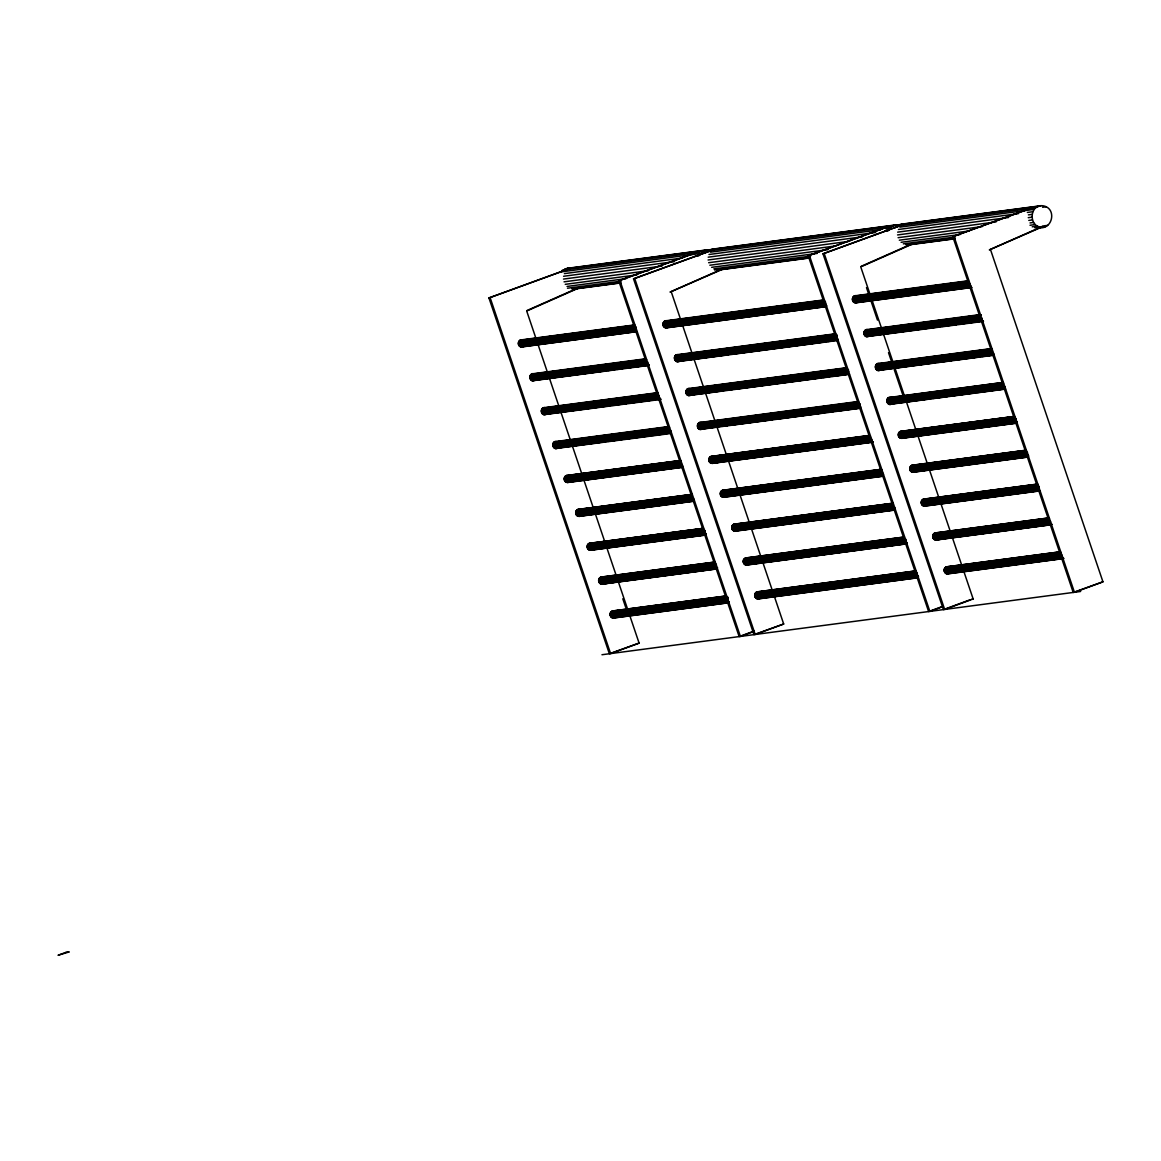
<?xml version="1.0" encoding="UTF-8"?>
<svg xmlns="http://www.w3.org/2000/svg" width="1161" height="1161" viewBox="0 0 1161 1161"><rect width="100%" height="100%" fill="white"/><g stroke="black" fill="none" stroke-linecap="round" stroke-linejoin="round"><path stroke-width="1.5" d="M521.028 346.892L637.099 331.567L521.913 346.95C516.384 347.313 517.908 337.691 523.06 340.158M535.018 380.242C528.095 383.972 528.748 369.967 535.265 374.568M600.063 407.047L546.497 414.129C540.431 417.757 539.415 405.247 545.989 407.932L549.559 407.467M558.615 447.391C552.883 452.892 550.038 439.148 557.454 441.819L562.824 441.107M682.058 467.39L567.787 482.497C562.911 482.889 563.187 474.443 568.092 475.4L680.578 460.54M693.538 501.276L579.266 516.384C574.376 516.776 574.666 508.329 579.557 509.287M705.003 535.163L590.731 550.27C585.841 550.662 586.131 542.202 591.036 543.174L703.522 528.313L589.295 543.304M717.338 568.861L602.196 584.157C597.871 584.534 597.262 577.293 601.63 577.002L714.117 562.142M728.803 602.748L613.676 618.044C609.336 618.421 608.727 611.179 613.095 610.889L725.581 596.028M665.63 327.794L826.545 306.533L666.501 327.852C660.972 328.215 662.51 318.593 667.648 321.06L673.017 320.349M680.259 360.52C675.325 365.686 671.29 353.815 678.285 354.642M690.302 395.437C684.322 397.323 684.772 386.221 690.592 388.819M702.55 428.902C695.628 432.647 696.281 418.628 702.797 423.228M873.304 442.123L712.39 463.384C707.499 463.79 707.789 455.33 712.694 456.302L868.239 435.738M882.984 476.242L723.854 497.271C718.964 497.677 719.254 489.216 724.159 490.189L881.489 469.392M894.449 510.129L735.319 531.158C730.443 531.549 730.719 523.103 735.624 524.075L892.969 503.279M906.785 543.827L746.799 565.044C742.474 565.422 741.864 558.18 746.218 557.89L903.548 537.108M918.249 577.714L758.264 598.931C753.939 599.308 753.329 592.066 757.683 591.776L915.028 570.994M972.033 287.478L855.976 302.818C850.447 303.181 851.971 293.559 857.108 296.026M869.081 336.095C862.159 339.839 862.797 325.82 869.328 330.421M925.186 364.09L880.546 369.982C874.48 373.61 873.478 361.1 880.053 363.785L883.623 363.32M892.664 403.244C886.946 408.745 884.101 395.001 891.517 397.672L896.872 396.975M1016.122 423.257L901.85 438.35C896.96 438.756 897.25 430.296 902.155 431.268L1014.641 416.393L900.414 431.384M1027.601 457.144L913.315 472.237C907.786 472.6 909.324 462.978 914.462 465.445M1039.066 491.03L924.795 506.123C919.904 506.515 920.194 498.069 925.085 499.027L1037.586 484.166M1051.387 524.728L936.259 540.01C931.935 540.387 931.325 533.146 935.679 532.855L1048.165 517.995M1063.781 558.557L947.724 573.897C943.4 574.274 942.79 567.032 947.158 566.742L1059.645 551.881M1042.752 227.179C1028.095 228.369 1028.951 203.001 1043.666 205.903C1056.96 208.748 1052.606 229.863 1039.182 227.643M698.864 251.458L709.603 250.05L704.393 250.428L698.675 255.87L695.105 256.349M893.694 225.713L899.064 225.002C894.594 224.088 889.965 226.714 888.15 230.836L884.566 231.315M706.962 249.876L567.308 268.322L560.444 271.993L700.098 253.533M705.032 252.88L711.896 249.223L896.437 224.828M668.794 326.633L666.501 327.852M567.787 482.497L570.08 481.278M691.738 394.392L691.085 395.016L723.274 390.764M581.545 515.165L580.906 515.774L613.037 511.537M894.507 227.846L901.371 224.189L1041.025 205.729M726.147 496.052L723.854 497.271M615.954 616.81L613.676 618.044M735.319 531.158L737.612 529.938M749.077 563.825L748.439 564.449L762.733 562.548M901.85 438.35L904.143 437.131M950.017 572.678L947.724 573.897M523.553 346.355L521.913 346.95M592.371 549.661L590.731 550.27M926.434 505.528L924.795 506.123M759.904 598.321L758.264 598.931M527.109 310.466L576.567 288.61M577.801 288.436L526.702 311.032L535.961 338.417M719.515 270.223L670.057 292.093L722.389 269.337M861.172 266.333L910.616 244.463M911.849 244.303L860.751 266.899L870.024 294.284M1040.416 227.309L989.317 249.905L1041.649 227.15M488.941 297.956L570.907 268.118L488.941 297.956L609.365 653.745L639.101 643.107L629.247 614.009M618.726 280.802L700.707 250.965L618.726 280.802L739.165 636.591L754.244 631.047M633.529 278.843L715.51 249.005L633.529 278.843L753.968 634.646L783.69 624.008L774.431 596.609M808.201 255.768L890.168 225.931L808.201 255.768L928.626 611.557L942.035 606.637M823.004 253.809L904.97 223.971L823.004 253.809L943.429 609.612L970.248 599.744M952.789 236.655L1034.77 206.818L952.789 236.655L1073.214 592.458L1102.95 581.821L990.551 249.746M639.101 643.107L610.599 653.585L490.174 297.796M753.808 631.511L740.399 636.431L619.959 280.643M783.69 624.008L755.201 634.472L634.762 278.684M943.269 606.463L929.859 611.397L809.435 255.609M963.311 569.862L973.165 598.974L944.662 609.438L824.237 253.649M1102.95 581.821L1074.447 592.299L954.023 236.496M855.976 302.818L856.833 302.629M712.39 463.384L722.969 461.599M579.266 516.384L580.123 516.195M913.315 472.237L914.186 472.048M602.196 584.157L621.701 581.197M746.799 565.044L747.655 564.856M936.259 540.01L946.825 538.225M564.725 268.888L704.393 250.428M709.327 249.775L893.854 225.394M898.788 224.741L1038.456 206.281M573.519 268.031L567.308 268.322M577.104 267.552L582.474 266.841M586.058 266.362L589.643 265.898M595.012 265.187L616.491 262.342M620.076 261.878L634.399 259.977M637.984 259.513L643.354 258.801M646.938 258.322L652.308 257.611M655.892 257.147L661.262 256.436M664.832 255.957L670.216 255.246M673.786 254.781L679.156 254.07M682.741 253.591L688.11 252.88M691.695 252.416L695.279 251.937M718.122 248.918L739.615 246.074M743.2 245.61L748.569 244.898M752.154 244.42L757.538 243.708M761.123 243.229L766.492 242.533M770.077 242.054L775.446 241.343M779.031 240.864L784.401 240.153M787.985 239.688L791.57 239.21M796.954 238.498L802.324 237.787M805.908 237.323L818.447 235.654M822.032 235.19L836.355 233.288M839.94 232.824L845.324 232.113M848.909 231.634L854.278 230.923M857.863 230.459L863.233 229.747M866.817 229.268L872.187 228.557M875.771 228.078L881.155 227.382M884.74 226.903L890.11 226.192M907.583 223.884L901.371 224.189M911.167 223.405L914.752 222.941M920.122 222.23L941.6 219.385M945.185 218.921L950.554 218.21M954.139 217.731L959.508 217.02M963.093 216.541L968.463 215.844M972.047 215.365L977.417 214.654M980.987 214.175L986.371 213.479M989.941 213L995.311 212.289M998.895 211.81L1004.265 211.113M1007.85 210.634L1013.219 209.923M1016.804 209.444L1020.388 208.98M1023.973 208.501L1038.297 206.614M562.388 270.136L702.057 251.676M706.991 251.023L891.517 226.642M896.452 225.989L1036.105 207.529M1042.593 207.268L1046.177 206.789M710.416 252.169L880.604 229.689M885.988 228.978L889.573 228.499M899.877 227.135L1034.161 209.386M564.391 273.619L682.566 258.003M708.994 254.506L875.612 232.49M898.454 229.472L1018.415 213.624M1027.369 212.448L1032.739 211.737M563.593 276.274L674.614 261.617M708.195 257.176L862.275 236.815M897.656 232.142L1008.662 217.47M1028.37 214.872L1031.94 214.393M563.477 279.075L661.959 266.072M708.079 259.977L849.605 241.27M897.54 234.943L996.022 221.925M1028.24 217.673L1031.824 217.194M564.043 281.833L648.201 270.716M708.645 262.72L835.847 245.914M898.106 237.686L982.264 226.569M1028.806 220.416L1032.39 219.937M565.262 284.343L636.881 274.881M709.85 265.23L828.098 249.615M899.325 240.196L969.145 230.966M1030.025 222.927L1033.609 222.448M567.032 286.448L626.127 278.64M711.635 267.335L817.344 253.374M901.096 242.301L960.191 234.493M1030.01 225.263L1035.38 224.552M567.468 288.233L621.179 281.136M713.855 268.888L810.596 256.102M903.316 243.854L955.242 236.989M1032.231 226.816L1037.615 226.105M1042.302 226.076L1047.672 225.365M571.778 288.886L620.119 282.5M714.581 270.02L809.536 257.466M905.827 244.739L954.182 238.353M1034.756 227.716L1040.125 227.005M573.403 288.973L619.959 282.82M719.791 269.628L809.362 257.8M909.252 244.594L954.023 238.687M1038.166 227.556L1045.335 226.613M574.405 289.06L620.961 282.907M717.208 270.194L810.378 257.887M908.468 244.913L955.024 238.774M520.476 339.999L634.748 324.891M665.079 320.886L824.194 299.857M854.54 295.852L967.882 280.802M519.693 340.405L633.964 325.312M664.295 321.307L823.41 300.278M853.756 296.273L968.027 281.165M526.63 339.694L531.985 338.983M535.555 338.504L540.91 337.807M544.48 337.329L549.835 336.617M553.405 336.153L558.76 335.442M562.33 334.978L567.685 334.266M571.256 333.787L576.625 333.091M580.195 332.612L583.765 332.133M589.12 331.436L594.476 330.725M598.046 330.246L603.401 329.55M606.971 329.071L610.541 328.607M615.896 327.895L621.251 327.184M624.821 326.72L628.391 326.241M676.587 319.87L681.957 319.159M685.527 318.694L690.897 317.983M694.467 317.519L699.836 316.808M703.406 316.329L706.976 315.865M712.346 315.153L717.716 314.442M721.286 313.963L724.856 313.499M730.225 312.788L733.796 312.309M737.38 311.845L742.735 311.133M746.32 310.655L751.675 309.958M755.26 309.479L760.615 308.768M764.199 308.304L769.554 307.592M773.139 307.114L778.494 306.402M782.079 305.938L787.434 305.227M791.018 304.748L796.373 304.051M799.958 303.572L805.313 302.861M808.898 302.397L812.468 301.918M817.837 301.207L823.193 300.496M860.678 295.547L866.033 294.836M869.618 294.372L874.973 293.66M878.543 293.196L883.898 292.485M887.468 292.006L892.824 291.295M896.394 290.83L901.749 290.119M905.319 289.655L908.889 289.176M914.244 288.465L919.599 287.768M923.184 287.289L928.539 286.578M932.109 286.114L935.679 285.635M941.034 284.924L946.389 284.227M949.959 283.748L953.529 283.284M957.099 282.805L962.454 282.094M519.054 341.029L635.111 325.69M663.642 321.916L824.557 300.655M853.103 296.882L969.174 281.557M518.575 341.813L634.632 326.473M663.163 322.7L824.078 301.439M852.638 297.666L968.695 282.326M518.314 342.698L636.155 327.126M662.902 323.585L825.602 302.092M852.363 298.551L968.434 283.211M518.27 343.627L636.112 328.055M662.858 324.529L825.558 303.021M852.334 299.48L970.175 283.908M518.459 344.541L636.301 328.969M663.047 325.443L825.747 303.935M852.522 300.409L970.364 284.837M518.865 345.383L634.922 330.043M663.453 326.27L824.368 305.009M852.929 301.236L970.77 285.664M519.46 346.08L635.517 330.754M664.048 326.981L826.748 305.474M853.509 301.947L969.58 286.607M584.912 337.706L588.482 337.241M602.762 335.355L606.332 334.876M611.687 334.179L615.257 333.7M620.613 332.989L624.197 332.525M681.318 324.978L684.888 324.499M699.198 322.613L702.768 322.134M708.137 321.423L711.708 320.958M726.002 319.072L729.587 318.593M804.675 308.666L808.259 308.202M813.614 307.491L817.199 307.012M822.554 306.315L826.139 305.836M883.26 298.29L886.83 297.811M910.035 294.749L913.605 294.284M927.9 292.383L931.47 291.919M936.825 291.208L940.395 290.743M945.751 290.032L949.321 289.553M520.201 346.602L636.257 331.262M664.789 327.489L825.703 306.228M854.264 302.455L970.32 287.115M855.091 302.76L971.147 287.42M531.941 373.871L645.298 358.822M676.544 354.773L835.673 333.744M866.004 329.739L979.347 314.689M531.172 374.292L645.443 359.199M675.76 355.193L834.89 334.165M865.221 330.159L981.292 314.82M539.88 373.334L545.235 372.637M548.805 372.159L554.16 371.447M557.73 370.983L563.085 370.272M566.655 369.808L572.025 369.096M575.595 368.618L580.95 367.906M584.52 367.442L589.875 366.731M593.445 366.266L598.8 365.555M602.37 365.076L605.94 364.612M611.296 363.901L616.651 363.19M620.221 362.725L623.805 362.247M629.16 361.55L632.73 361.071M636.301 360.592L643.441 359.649M680.912 354.7L686.267 353.989M689.852 353.524L695.207 352.813M698.791 352.349L704.146 351.638M707.717 351.159L713.086 350.448M716.656 349.983L722.026 349.272M725.596 348.793L729.181 348.329M734.536 347.618L738.12 347.139M741.69 346.675L747.06 345.963M750.63 345.485L756 344.788M759.57 344.309L764.939 343.598M768.509 343.134L773.879 342.422M777.449 341.944L782.819 341.232M786.389 340.768L791.758 340.057M795.329 339.578L800.698 338.881M804.268 338.402L807.853 337.924M813.208 337.227L818.578 336.516M822.148 336.037L825.732 335.573M831.087 334.861L834.672 334.383M873.943 329.202L879.298 328.49M882.868 328.012L888.223 327.315M891.793 326.836L897.148 326.125M900.718 325.661L906.073 324.949M909.643 324.485L914.999 323.774M918.583 323.295L923.938 322.598M927.508 322.119L931.078 321.641M936.434 320.944L941.789 320.233M945.359 319.754L948.929 319.29M954.284 318.578L957.854 318.114M961.424 317.635L975.719 315.748M530.519 374.916L646.575 359.576M675.107 355.803L836.022 334.542M864.582 330.769L980.639 315.429M530.04 375.7L646.096 360.36M674.643 356.587L837.342 335.094M864.103 331.553L980.16 316.213M529.779 376.585L645.835 361.245M674.367 357.472L837.081 335.979M863.842 332.438L979.899 317.098M529.735 377.514L647.577 361.942M674.338 358.401L837.037 336.908M863.799 333.367L981.64 317.795M529.924 378.428L647.765 362.856M674.526 359.329L837.226 337.822M863.987 334.281L981.829 318.724M530.33 379.27L646.387 363.93M674.933 360.157L835.833 338.896M864.394 335.123L982.235 319.551M530.925 379.966L648.767 364.394M675.513 360.868L838.227 339.36M864.989 335.819L981.045 320.494M580.311 373.726L583.881 373.247M598.162 371.36L601.732 370.896M607.087 370.185L610.657 369.706M624.952 367.819L628.522 367.355M703.508 357.443L707.078 356.964M721.387 355.077L724.957 354.613M730.327 353.902L733.897 353.423M800.06 344.686L803.63 344.207M808.999 343.496L812.569 343.032M826.879 341.145L830.449 340.666M905.435 330.754L909.005 330.29M923.3 328.403L926.87 327.924M932.225 327.213L935.795 326.749M950.075 324.862L953.645 324.383M531.665 380.489L647.722 365.149M676.268 361.376L837.168 340.115M865.729 336.342L981.785 321.002M536.803 379.995L595.724 372.217M599.294 371.738L604.663 371.041M608.233 370.562L613.588 369.851M617.159 369.387L622.514 368.676M626.084 368.211L631.439 367.5M635.009 367.021L649.289 365.134M679.62 361.129L710.01 357.109M713.594 356.645L727.889 354.758M731.459 354.279L754.708 351.202M758.278 350.738L815.501 343.177M819.071 342.698L824.441 342.002M828.011 341.523L833.38 340.812M870.866 335.863L920.862 329.26M924.432 328.781L929.787 328.07M933.357 327.605L938.712 326.894M942.282 326.43L956.577 324.529M960.147 324.064L983.352 321.002M532.507 380.779L648.564 365.454M677.095 361.681L838.01 340.42M866.57 336.646L983.498 321.365M543.421 407.758L657.692 392.665M688.009 388.659L847.138 367.631M877.484 363.625L991.755 348.518M542.637 408.179L656.908 393.086M687.225 389.08L846.354 368.052M876.7 364.032L990.972 348.939M553.129 406.989L558.485 406.277M562.055 405.813L567.424 405.102M570.994 404.623L576.349 403.926M579.919 403.447L585.275 402.736M588.845 402.272L594.2 401.561M597.77 401.096L601.34 400.618M606.695 399.906L612.05 399.21M615.62 398.731L620.99 398.02M624.56 397.555L628.13 397.077M633.485 396.365L645.98 394.725M649.55 394.247L654.906 393.535M694.162 388.355L699.532 387.643M703.102 387.179L708.471 386.468M712.041 385.989L717.411 385.278M720.981 384.813L724.551 384.335M729.921 383.623L733.491 383.159M738.86 382.448L751.37 380.793M754.955 380.315L760.31 379.618M763.894 379.139L769.25 378.428M772.834 377.964L778.189 377.252M781.774 376.774L787.129 376.062M790.714 375.598L796.069 374.887M799.653 374.408L803.223 373.944M808.593 373.232L813.948 372.521M817.533 372.057L822.888 371.346M826.472 370.867L830.042 370.403M835.412 369.691L840.767 368.98M887.193 362.842L892.548 362.145M896.118 361.666L901.473 360.955M905.043 360.49L910.413 359.779M913.983 359.3L919.338 358.604M922.908 358.125L926.478 357.661M931.833 356.949L937.188 356.238M940.758 355.774L946.113 355.063M949.683 354.584L953.254 354.12M958.609 353.408L962.179 352.944M965.763 352.465L971.118 351.754M974.689 351.29L980.044 350.578M983.614 350.1L988.969 349.403M541.984 408.803L658.04 393.463M686.586 389.69L847.501 368.429M876.047 364.656L992.104 349.316M541.519 409.572L657.576 394.247M686.107 390.473L847.022 369.213M875.568 365.439L991.639 350.1M541.244 410.472L657.3 395.132M685.846 391.359L848.546 369.866M875.307 366.325L991.363 350.985M541.215 411.4L659.056 395.828M685.803 392.287L848.502 370.794M875.263 367.253L991.334 351.928M541.403 412.315L659.245 396.743M685.991 393.202L848.691 371.709M875.452 368.168L993.308 352.596M541.795 413.156L659.651 397.584M686.398 394.043L847.312 372.783M875.858 369.009L993.7 353.437M542.39 413.853L658.461 398.513M686.993 394.74L847.907 373.479M876.453 369.706L992.51 354.381M575.711 409.731L579.281 409.252M602.486 406.19L606.057 405.711M620.351 403.825L623.921 403.36M629.277 402.649L632.847 402.185M698.893 393.448L702.463 392.984M716.772 391.083L720.342 390.618M725.712 389.907L729.282 389.443M734.652 388.732L738.222 388.253M804.37 379.516L807.954 379.037M822.249 377.151L825.834 376.672M831.189 375.975L834.774 375.496M840.129 374.785L843.713 374.321M900.834 366.76L904.419 366.296M927.624 363.233L931.195 362.754M945.475 360.868L949.045 360.403M954.4 359.692L957.985 359.213M543.13 414.375L659.201 399.036M687.733 395.262L848.647 374.002M877.194 370.228L993.25 354.889M603.633 406.568L608.988 405.871M612.558 405.392L626.838 403.506M630.408 403.041L653.628 399.964M657.199 399.5L660.769 399.021M726.844 390.285L732.214 389.588M735.784 389.109L750.093 387.223M753.663 386.744L819.811 378.007M823.396 377.528L828.751 376.832M832.335 376.353L846.63 374.466M928.756 363.611L934.112 362.9M937.682 362.435L951.976 360.549M955.547 360.07L978.752 357.007M982.322 356.529L993.032 355.121M543.972 414.666L660.914 399.384M688.575 395.567L849.475 374.292M878.035 370.533L994.092 355.193M554.885 441.644L668.228 426.595M699.488 422.546L857.674 401.561M888.949 397.512L1003.22 382.404M554.102 442.065L668.373 426.958M698.704 422.952L857.819 401.938M888.165 397.918L1003.177 382.52M566.394 440.643L571.749 439.932M575.319 439.453L580.674 438.756M584.244 438.277L589.599 437.566M593.169 437.102L598.525 436.391M602.095 435.912L607.45 435.215M611.02 434.736L616.389 434.025M619.959 433.561L623.53 433.082M628.885 432.385L632.455 431.907M637.81 431.195L641.38 430.731M644.95 430.252L650.305 429.555M653.875 429.077L659.23 428.365M662.8 427.901L668.17 427.19M707.426 422.009L712.781 421.298M716.366 420.819L721.721 420.108M725.306 419.643L728.876 419.165M734.245 418.453L739.601 417.757M743.185 417.278L746.755 416.799M750.325 416.335L755.695 415.623M759.265 415.145L764.635 414.448M768.205 413.969L773.574 413.258M777.144 412.794L782.514 412.082M786.084 411.604L791.454 410.892M795.024 410.428L800.393 409.717M803.963 409.238L809.333 408.541M812.903 408.062L818.273 407.351M821.843 406.887L825.427 406.408M830.783 405.697L836.152 404.986M839.722 404.521L843.307 404.043M848.662 403.331L852.247 402.867M900.443 396.496L905.812 395.785M909.382 395.32L914.737 394.609M918.307 394.13L923.663 393.434M927.233 392.955L932.588 392.244M936.158 391.779L941.513 391.068M945.083 390.604L948.653 390.125M954.008 389.414L957.578 388.95M962.948 388.238L966.518 387.759M970.088 387.295L975.443 386.584M979.013 386.12L984.368 385.408M987.938 384.93L993.294 384.233M996.864 383.754L1002.219 383.043M553.463 442.689L669.52 427.35M698.051 423.576L858.966 402.316M887.512 398.542L1003.568 383.203M552.984 443.458L669.041 428.133M697.572 424.36L858.487 403.099M887.048 399.326L1003.104 383.986M552.723 444.344L668.78 429.019M697.311 425.245L860.011 403.738M886.772 400.211L1002.843 384.871M552.68 445.287L668.736 429.947M697.268 426.174L859.967 404.681M886.743 401.14L1002.799 385.8M552.868 446.201L670.71 430.629M697.456 427.088L860.156 405.595M886.931 402.054L1004.773 386.482M553.275 447.043L671.116 431.471M697.863 427.93L860.562 406.437M887.338 402.896L1005.179 387.324M553.87 447.74L669.926 432.4M698.458 428.627L859.372 407.366M887.918 403.593L1003.989 388.267M597.886 442.196L601.456 441.731M615.751 439.845L619.321 439.366M624.676 438.655L628.246 438.19M633.601 437.479L637.171 437.015M721.083 425.927L724.653 425.448M730.022 424.737L733.592 424.273M738.962 423.562L742.532 423.083M799.755 415.522L803.325 415.058M817.634 413.156L821.204 412.692M826.574 411.981L830.144 411.502M844.453 409.615L848.023 409.151M923.024 399.239L926.594 398.76M940.874 396.873L944.444 396.409M949.8 395.698L953.384 395.219M958.739 394.522L962.309 394.043M554.61 448.262L668.881 433.155M699.198 429.149L860.112 407.888M888.658 404.115L1004.729 388.775M557.962 448.015L604.388 441.877M607.958 441.398L622.238 439.511M625.808 439.047L631.163 438.336M634.733 437.857L649.028 435.97M652.598 435.506L666.878 433.619M704.35 428.67L718.644 426.769M722.229 426.305L727.584 425.594M731.169 425.129L745.464 423.228M749.048 422.764L772.283 419.687M775.867 419.223L824.136 412.837M827.706 412.358L833.076 411.662M836.646 411.183L850.955 409.296M854.525 408.817L859.895 408.106M892.025 403.868L929.511 398.905M933.081 398.441L947.376 396.554M950.946 396.075L956.301 395.379M959.871 394.9L974.152 393.013M977.722 392.549L1004.512 389.008M555.437 448.552L670.594 433.517M700.039 429.439L860.954 408.179M889.5 404.405L1005.557 389.08M566.35 475.531L680.636 460.438M710.953 456.433L869.139 435.448M565.581 475.952L679.853 460.844M710.169 456.839L869.299 435.81M899.63 431.805L1013.916 416.712M564.928 476.576L680.985 461.236M709.516 457.463L870.431 436.202M898.991 432.429L1013.263 417.321M564.449 477.345L680.506 462.02M709.052 458.247L869.966 436.986M898.512 433.213L1014.569 417.873M564.188 478.23L680.244 462.905M708.776 459.132L869.691 437.871M898.251 434.098L1016.093 418.526M564.144 479.174L680.201 463.834M708.747 460.061L871.447 438.568M898.208 435.027L1016.049 419.455M564.333 480.088L682.175 464.516M708.936 460.975L871.635 439.482M898.396 435.941L1014.453 420.601M564.739 480.93L682.581 465.358M709.342 461.817L872.042 440.324M898.803 436.783L1016.644 421.211M565.334 481.626L681.391 466.287M709.922 462.513L870.837 441.253M899.398 437.479L1017.239 421.907M593.286 478.201L596.856 477.737M620.076 474.675L623.646 474.196M629.001 473.485L632.571 473.02M637.926 472.309L641.496 471.83M716.468 461.933L720.038 461.454M725.407 460.757L728.977 460.278M734.347 459.567L737.917 459.103M743.287 458.392L746.857 457.913M795.125 451.542L798.71 451.063M821.944 447.986L825.529 447.522M839.824 445.635L843.408 445.156M848.764 444.445L852.348 443.981M918.424 435.244L921.994 434.78M927.349 434.069L930.919 433.59M945.199 431.703L948.784 431.239M954.139 430.528L957.709 430.049M963.064 429.352L966.634 428.873M566.075 482.134L682.131 466.809M710.663 463.036L871.577 441.775M900.138 438.002L1016.194 422.662M569.427 481.888L608.712 476.707M612.282 476.228L617.637 475.517M621.208 475.052L626.563 474.341M630.133 473.877L644.428 471.99M647.998 471.511L671.203 468.449M674.773 467.97L680.128 467.259M726.539 461.135L740.849 459.248M744.419 458.769L749.788 458.058M753.358 457.594L828.446 447.667M832.031 447.188L846.325 445.302M849.91 444.837L873.145 441.76M903.49 437.755L933.85 433.735M937.42 433.271L942.776 432.56M946.346 432.095L951.701 431.384M955.271 430.905L969.551 429.019M973.121 428.554L996.341 425.477M999.911 425.013L1014.192 423.126M566.916 482.439L682.973 467.099M711.504 463.326L872.419 442.065M900.98 438.292L1017.036 422.967M577.83 509.418L692.101 494.325M722.418 490.305L880.618 469.334M911.878 465.271L1026.164 450.178M581.342 509.055L692.043 494.426M915.405 464.908L1026.106 450.279M577.046 509.839L691.317 494.731M721.634 490.726L880.764 469.697M911.109 465.692L1025.381 450.599M576.393 510.448L690.664 495.355M720.996 491.35L881.91 470.089M910.456 466.316L1026.513 450.976M575.929 511.232L691.985 495.892M720.517 492.133L881.431 470.858M909.977 467.085L1026.048 451.76M575.653 512.117L691.709 496.792M720.255 493.019L881.17 471.758M909.716 467.985L1027.558 452.413M575.624 513.06L691.68 497.721M720.212 493.947L881.126 472.687M909.673 468.913L1027.514 453.341M575.812 513.975L691.869 498.635M720.4 494.862L883.1 473.369M909.861 469.828L1027.717 454.256M576.204 514.802L694.06 499.23M720.807 495.703L883.506 474.196M910.268 470.669L1028.109 455.097M576.799 515.513L692.856 500.173M721.402 496.4L882.316 475.139M910.863 471.366L1028.704 455.794M597.625 513.031L601.195 512.567M615.475 510.68L619.045 510.201M624.4 509.49L627.97 509.026M633.325 508.315L636.896 507.85M642.251 507.139L645.821 506.66M738.657 494.397L742.242 493.933M747.597 493.222L751.182 492.743M817.329 484.006L820.9 483.527M835.209 481.641L838.779 481.176M844.149 480.465L847.719 479.986M853.088 479.275L856.658 478.811M922.748 470.074L926.318 469.595M940.613 467.709L944.183 467.244M949.538 466.533L953.108 466.069M958.464 465.358L962.034 464.879M967.389 464.182L970.959 463.703M1019.169 457.332L1022.739 456.868M577.539 516.021L693.596 500.696M722.142 496.923L883.057 475.662M911.603 471.888L1027.659 456.549M616.607 511.058L621.962 510.347M625.532 509.882L639.827 507.996M643.397 507.517L648.752 506.82M652.322 506.341L666.603 504.454M670.173 503.976L693.393 500.913M730.864 495.965L736.219 495.254M739.804 494.789L745.159 494.078M748.743 493.599L841.71 481.322M845.281 480.843L850.65 480.132M854.22 479.667L868.53 477.766M872.1 477.302L882.824 475.879M914.955 471.642L938.175 468.565M941.745 468.101L947.1 467.39M950.67 466.925L964.951 465.024M968.521 464.56L973.876 463.849M977.446 463.384L1027.441 456.766M578.381 516.326L694.438 500.986M722.984 497.213L882.099 476.184M912.444 472.179L1028.501 456.839M733.883 524.191L893.012 503.177M923.358 499.157L1037.629 484.064M588.511 543.725L702.782 528.618M733.113 524.612L892.228 503.584M922.574 499.578L1036.846 484.485M597.233 542.767L602.588 542.056M606.158 541.592L611.513 540.881M615.083 540.402L618.653 539.938M624.008 539.226L629.364 538.515M632.934 538.051L636.504 537.572M641.859 536.861L645.429 536.397M650.799 535.685L663.294 534.031M666.864 533.567L672.219 532.855M675.789 532.391L681.144 531.68M684.714 531.201L690.069 530.49M693.639 530.026L698.995 529.314M738.251 524.133L741.835 523.655M747.191 522.943L752.56 522.247M756.13 521.768L759.7 521.289M763.285 520.825L768.64 520.113M772.225 519.635L777.58 518.938M781.164 518.459L786.519 517.748M790.104 517.284L795.459 516.572M799.044 516.094L804.399 515.382M807.983 514.918L813.339 514.207M816.923 513.742L822.278 513.031M825.863 512.552L831.218 511.841M834.803 511.377L838.373 510.898M843.742 510.187L847.312 509.723M852.682 509.011L858.037 508.3M861.622 507.836L865.192 507.357M868.776 506.878L874.131 506.181M877.716 505.703L883.071 504.991M886.656 504.527L892.011 503.816M931.282 498.62L936.637 497.909M940.207 497.445L943.791 496.966M949.147 496.269L954.502 495.558M958.072 495.079L961.642 494.615M966.997 493.904L970.567 493.44M974.137 492.961L988.417 491.074M991.987 490.595L997.357 489.898M1000.927 489.42L1006.282 488.708M1009.852 488.244L1015.207 487.533M1018.777 487.069L1024.133 486.357M1027.703 485.878L1033.058 485.182M587.872 544.335L702.144 529.242M732.46 525.236L893.375 503.976M921.921 500.202L1037.978 484.863M587.393 545.119L703.45 529.779M731.981 526.006L892.896 504.745M921.457 500.971L1037.513 485.646M587.132 546.004L704.974 530.432M731.72 526.905L892.635 505.63M921.181 501.857L1039.037 486.285M587.089 546.933L704.93 531.361M731.677 527.834L892.591 506.573M921.152 502.8L1038.993 487.228M587.277 547.861L703.334 532.522M731.865 528.748L894.565 507.255M921.341 503.714L1039.182 488.142M587.684 548.689L705.525 533.117M732.272 529.59L894.971 508.083M921.747 504.556L1037.803 489.216M588.279 549.4L706.12 533.828M732.867 530.287L893.781 509.026M922.327 505.253L1038.398 489.913M593.024 549.051L596.594 548.572M610.875 546.686L614.445 546.207M619.8 545.51L623.37 545.031M637.65 543.145L641.22 542.68M646.59 541.969L650.16 541.49M742.982 529.227L746.552 528.763M812.7 520.012L816.285 519.548M839.519 516.471L843.104 516.006M848.459 515.295L852.043 514.816M857.398 514.105L860.983 513.641M936.013 503.729L939.583 503.25M944.938 502.539L948.508 502.074M962.788 500.188L966.358 499.709M971.713 498.998L975.284 498.533M589.019 549.908L705.075 534.582M733.607 530.809L894.521 509.548M923.068 505.775L1039.139 490.435M594.156 549.429L617.362 546.367M620.932 545.888L626.287 545.177M629.872 544.712L635.227 544.001M638.797 543.537L644.152 542.826M647.722 542.347L704.858 534.8M736.959 530.562L740.544 530.084M744.114 529.619L749.484 528.908M753.054 528.429L767.363 526.543M770.933 526.064L837.081 517.327M840.666 516.848L846.021 516.152M849.605 515.673L863.9 513.786M867.485 513.307L890.719 510.245M928.22 505.282L942.5 503.395M946.07 502.931L951.425 502.22M954.995 501.741L960.35 501.044M963.92 500.565L969.275 499.854M972.845 499.39L1038.921 490.653M589.846 550.212L705.917 534.873M734.449 531.099L895.363 509.839M923.909 506.065L1039.966 490.726M600.759 577.191L715.031 562.084M745.362 558.078L904.477 537.05M934.823 533.044L1049.094 517.951M599.99 577.612L714.262 562.505M744.578 558.499L903.708 537.47M934.039 533.465L1048.31 518.357M606.913 576.886L601.63 577.002M610.483 576.407L614.053 575.943M619.408 575.232L624.763 574.521M628.333 574.056L633.688 573.345M637.258 572.881L640.828 572.402M646.198 571.691L651.553 570.994M655.123 570.515L658.693 570.051M662.263 569.572L667.619 568.861M671.189 568.397L676.544 567.685M680.114 567.207L685.469 566.51M689.039 566.031L694.394 565.32M697.979 564.856L703.334 564.144M706.904 563.68L712.259 562.969M751.515 557.773L756.87 557.077M760.455 556.598L764.025 556.119M767.595 555.655L772.965 554.943M776.535 554.465L781.904 553.768M785.475 553.289L790.844 552.578M794.414 552.114L799.784 551.402M803.354 550.924L808.724 550.212M812.294 549.748L817.663 549.037M821.233 548.572L826.603 547.861M830.173 547.382L835.543 546.671M839.113 546.207L842.697 545.728M848.052 545.017L853.422 544.306M856.992 543.841L860.577 543.363M865.932 542.666L869.516 542.187M873.087 541.708L878.456 541.011M882.026 540.533L887.396 539.821M890.966 539.357L896.336 538.646M899.906 538.167L903.476 537.703M944.546 532.275L949.901 531.564M953.471 531.099L958.826 530.388M962.396 529.909L965.967 529.445M971.322 528.734L983.817 527.079M987.387 526.615L992.757 525.904M996.327 525.425L1001.682 524.728M1005.252 524.25L1010.607 523.538M1014.177 523.074L1019.532 522.363M1023.102 521.899L1028.457 521.187M1032.027 520.708L1037.383 519.997M1040.953 519.533L1046.322 518.822M599.337 578.222L715.394 562.882M743.925 559.123L903.055 538.094M933.4 534.089L1049.457 518.749M598.858 579.005L714.915 563.665M743.461 559.892L904.375 538.631M932.922 534.858L1048.978 519.533M598.597 579.89L716.439 564.319M743.185 560.778L905.885 539.284M932.66 535.743L1048.717 520.418M598.554 580.819L716.395 565.247M743.156 561.721L905.856 540.213M932.617 536.687L1050.458 521.115M598.742 581.748L716.584 566.176M743.345 562.635L904.245 541.374M932.805 537.601L1050.647 522.029M599.149 582.575L715.205 567.236M743.751 563.477L906.451 541.969M933.212 538.443L1049.268 523.103M599.744 583.286L717.585 567.714M744.332 564.173L907.031 542.68M933.807 539.139L1049.863 523.8M615.199 581.516L618.769 581.037M633.05 579.15L636.634 578.686M641.989 577.975L645.56 577.51M650.915 576.799L654.485 576.32M711.62 568.774L715.191 568.295M756.232 562.882L759.816 562.403M834.904 552.476L838.474 552.012M843.844 551.301L847.414 550.836M852.784 550.125L856.354 549.646M861.723 548.935L865.293 548.471M940.337 538.559L943.908 538.08M958.188 536.193L961.758 535.714M967.113 535.018L970.683 534.539M1036.758 525.817L1040.329 525.338M600.484 583.794L716.54 568.455M745.072 564.696L905.986 543.421M934.547 539.647L1050.603 524.322M625.271 580.718L630.626 580.007M634.196 579.542L639.551 578.831M643.121 578.352L666.327 575.29M669.897 574.826L716.322 568.687M766.318 562.084L841.406 552.157M844.976 551.678L859.285 549.792M862.855 549.327L868.225 548.616M871.795 548.137L903.984 543.885M950.395 537.761L964.675 535.874M968.259 535.395L991.465 532.333M995.035 531.854L1052.171 524.308M601.325 584.099L717.382 568.759M745.913 564.986L906.828 543.725M935.374 539.952L1051.445 524.612M612.239 611.078L726.51 595.97M756.827 591.965L915.956 570.936M946.288 566.931L1060.573 551.838M611.455 611.484L725.727 596.391M756.043 592.386L915.173 571.357M945.518 567.352L1059.79 552.244M620.163 610.541L613.095 610.889M623.733 610.062L629.088 609.351M632.658 608.886L636.228 608.408M641.598 607.711L646.953 607M650.523 606.521L654.093 606.057M659.448 605.345L663.018 604.866M666.588 604.402L671.943 603.691M675.513 603.227L680.868 602.515M684.439 602.037L689.794 601.34M693.378 600.861L698.733 600.15M702.303 599.686L707.659 598.974M711.229 598.51L716.584 597.799M720.154 597.32L725.509 596.609M764.765 591.428L768.35 590.949M771.92 590.485L777.289 589.773M780.86 589.309L786.229 588.598M789.799 588.119L795.169 587.408M798.739 586.944L804.109 586.232M807.679 585.754L813.034 585.042M816.618 584.578L821.973 583.867M825.558 583.402L830.913 582.691M834.498 582.212L838.068 581.748M843.437 581.037L848.793 580.326M852.377 579.847L857.732 579.15M861.317 578.671L864.887 578.193M870.257 577.496L882.766 575.841M886.351 575.363L891.706 574.651M895.291 574.187L900.646 573.476M904.23 572.997L909.585 572.286M954.226 566.394L947.158 566.742M957.796 565.915L961.366 565.451M966.721 564.739L970.291 564.275M975.646 563.564L979.216 563.085M982.787 562.621L988.156 561.909M991.726 561.445L997.081 560.734M1000.651 560.255L1006.006 559.558M1009.577 559.08L1014.932 558.368M1018.502 557.904L1023.857 557.193M1027.427 556.714L1032.782 556.017M1036.352 555.538L1041.722 554.827M1045.292 554.363L1050.647 553.652M1054.217 553.187L1059.572 552.476M610.802 612.108L726.859 596.769M755.405 593.01L916.305 571.734M944.865 567.961L1060.922 552.636M610.338 612.892L728.179 597.32M754.926 593.779L915.84 572.518M944.386 568.745L1060.443 553.405M610.062 613.777L727.903 598.205M754.665 594.664L917.364 573.171M944.125 569.63L1060.182 554.305M610.018 614.706L727.874 599.134M754.621 595.608L917.321 574.1M944.082 570.573L1061.923 555.002M610.222 615.62L728.063 600.048M754.81 596.522L915.724 575.261M944.27 571.488L1062.112 555.916M610.613 616.462L726.684 601.122M755.216 597.364L917.916 575.856M944.677 572.315L1062.518 556.743M611.208 617.159L729.05 601.587M755.811 598.06L918.511 576.553M945.272 573.026L1061.328 557.686M628.449 615.17L632.034 614.691M637.389 613.98L640.959 613.516M655.239 611.629L658.809 611.15M760.557 597.712L764.127 597.233M812.395 590.862L815.98 590.383M830.275 588.496L833.859 588.017M839.214 587.306L842.799 586.842M857.094 584.955L860.678 584.476M866.033 583.765L869.618 583.301M953.587 572.199L957.157 571.734M962.513 571.023L966.083 570.544M1058.934 558.281L1062.504 557.802M611.949 617.681L728.005 602.341M756.551 598.568L917.466 577.307M946.012 573.534L1063.636 558.194M612.79 617.986L728.847 602.646M757.393 598.873L918.293 577.612M946.854 573.839L1062.91 558.499M971.931 599.134L973.165 598.974M601.964 654.731L1080.615 591.471M935.679 532.855L938.146 533.726M746.218 557.89L747.089 557.948M757.683 591.776L760.15 592.647M925.085 499.027L926.667 499.854M712.694 456.302L713.522 456.592M724.159 490.189L725.001 490.479M591.036 543.174L592.603 543.987M871.766 299.422L881.62 328.519M883.347 333.657L892.62 361.042M894.942 367.892L904.796 396.989M905.943 400.414L915.797 429.512M918.119 436.347L927.392 463.747M929.119 468.87L938.973 497.982M940.715 503.105L949.988 530.504M952.296 537.34L962.15 566.452M866.483 287.594L868.21 292.732M871.113 301.294L877.484 320.117M888.499 352.639L891.387 361.202M894.289 369.764L902.982 395.437M671.29 291.933L680.564 319.319M682.305 324.456L692.145 353.554M693.886 358.691L703.74 387.789M705.482 392.926L714.741 420.311M717.063 427.161L726.336 454.546M728.078 459.683L737.917 488.781M739.659 493.918L749.513 523.016M751.254 528.153L761.094 557.251M762.835 562.388L772.109 589.773M537.703 343.554L547.557 372.652M549.298 377.789L559.138 406.887M560.879 412.024L570.733 441.122M572.475 446.259L581.734 473.644M584.056 480.494L593.329 507.879M595.071 513.017L604.91 542.114M606.652 547.252L615.925 574.637M618.247 581.487L628.086 610.584M622.804 598.771L625.692 607.334M66.09 952.31L58.05 955.271L69.225 951.904L66.09 952.31"/></g></svg>
